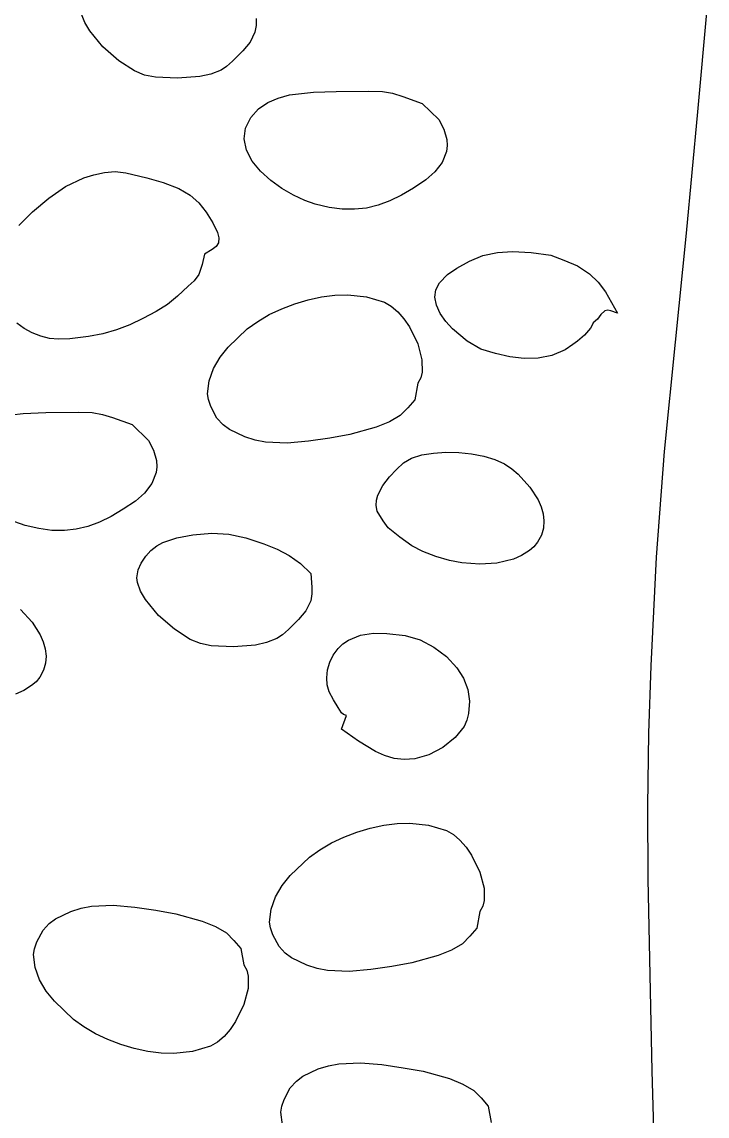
# Model space of a CAD drawing. Extents: x 2 to 598, y 382 to 3498.
# Drawn here: x 343.9 to 444.1, y 574.4 to 734.4 of the extents above; entities that cross this region are included whole.
import ezdxf

# ---------------------------------------------------------------- set-up
doc = ezdxf.new("R2010")
doc.units = 0

msp = doc.modelspace()

# ---------------------------------------------------------------- linework, layer by layer
at = {"layer": 'Calque 1'}
for p, q in [((442.7278, 721.2305), (444.106961, 736.285838)), ((353.140826, 734.296324), (352.668117, 735.5229)), ((378.195992, 734.864562), (378.185783, 733.870042)), ((353.848806, 733.071766), (353.140826, 734.296324)), ((355.781305, 730.732475), (353.848806, 733.071766)), ((378.004517, 732.8781), (377.287917, 731.410337)), ((378.185783, 733.870042), (378.004517, 732.8781)), ((377.287917, 731.410337), (376.242817, 730.1465)), ((358.087059, 728.712572), (355.781305, 730.732475)), ((376.242817, 730.1465), (374.746892, 728.643312)), ((360.387517, 727.2196), (358.087059, 728.712572)), ((374.746892, 728.643312), (373.867717, 727.877417)), ((361.887155, 726.613891), (360.387517, 727.2196)), ((363.470267, 726.285175), (361.887155, 726.613891)), ((371.560523, 726.758031), (369.961842, 726.389925)), ((373.075617, 727.3493), (371.560523, 726.758031)), ((373.867717, 727.877417), (373.075617, 727.3493)), ((366.701817, 726.1354), (363.470267, 726.285175)), ((369.961842, 726.389925), (366.701817, 726.1354)), ((381.416838, 723.255291), (383.083092, 723.69865)), ((383.083092, 723.69865), (386.563358, 724.114081)), ((386.563358, 724.114081), (389.863117, 724.2216)), ((389.863117, 724.2216), (394.613717, 724.2646)), ((394.613717, 724.2646), (396.632717, 724.2216)), ((396.632717, 724.2216), (398.132347, 723.93952)), ((398.132347, 723.93952), (399.60898, 723.499612)), ((399.60898, 723.499612), (402.472217, 722.4657)), ((378.515223, 721.656937), (379.875339, 722.590744)), ((379.875339, 722.590744), (381.416838, 723.255291)), ((402.472217, 722.4657), (404.887017, 720.1242)), ((376.622542, 718.828212), (377.393117, 720.4058)), ((377.393117, 720.4058), (378.515223, 721.656937)), ((404.887017, 720.1242), (405.623705, 718.707812)), ((441.1098, 703.477), (442.7278, 721.2305)), ((376.432917, 717.2639), (376.622542, 718.828212)), ((405.623705, 718.707812), (406.054917, 717.1973)), ((376.787302, 715.611055), (376.432917, 717.2639)), ((376.432917, 717.2639), (376.432917, 717.2639)), ((406.054917, 717.1973), (406.114551, 716.301725)), ((377.621687, 714.030634), (376.787302, 715.611055)), ((406.003655, 715.441741), (405.356667, 713.846325)), ((406.114551, 716.301725), (406.003655, 715.441741)), ((378.831197, 712.552171), (377.621687, 714.030634)), ((405.356667, 713.846325), (404.286755, 712.446622)), ((354.4475, 712.040015), (356.014117, 712.3857)), ((356.014117, 712.3857), (357.581895, 712.489887)), ((357.581895, 712.489887), (359.137842, 712.324525)), ((359.137842, 712.324525), (362.189417, 711.5837)), ((380.310955, 711.2052), (378.831197, 712.552171)), ((404.286755, 712.446622), (402.966717, 711.2782)), ((350.330255, 710.298575), (352.990428, 711.571834)), ((352.990428, 711.571834), (354.4475, 712.040015)), ((362.189417, 711.5837), (364.612655, 710.898825)), ((364.612655, 710.898825), (366.900817, 710.0008)), ((381.956082, 710.019254), (380.310955, 711.2052)), ((402.966717, 711.2782), (401.165817, 710.0861)), ((347.884262, 708.627103), (350.330255, 710.298575)), ((366.900817, 710.0008), (368.543473, 709.03483)), ((368.543473, 709.03483), (369.814842, 707.906512)), ((383.661703, 709.023866), (381.956082, 710.019254)), ((385.32294, 708.24857), (383.661703, 709.023866)), ((399.421495, 709.039212), (397.716494, 708.202825)), ((401.165817, 710.0861), (399.421495, 709.039212)), ((345.503117, 706.6186), (347.884262, 708.627103)), ((369.814842, 707.906512), (370.871223, 706.578789)), ((386.834917, 707.7229), (385.32294, 708.24857)), ((388.857981, 707.252079), (386.834917, 707.7229)), ((396.024432, 707.579045), (394.31893, 707.169975)), ((397.716494, 708.202825), (396.024432, 707.579045)), ((343.482489, 704.598925), (345.503117, 706.6186)), ((370.871223, 706.578789), (371.868917, 705.0146)), ((390.762084, 707.004387), (388.857981, 707.252079)), ((392.573607, 706.977721), (390.762084, 707.004387)), ((394.31893, 707.169975), (392.573607, 706.977721)), ((371.868917, 705.0146), (372.526555, 703.607837)), ((372.526555, 703.607837), (372.708519, 702.812877)), ((372.708519, 702.812877), (372.660617, 702.0876)), ((439.48215, 687.552475), (441.1098, 703.477)), ((371.777255, 701.087575), (370.622017, 700.4396)), ((372.319712, 701.517687), (371.777255, 701.087575)), ((372.660617, 702.0876), (372.319712, 701.517687)), ((370.622017, 700.4396), (370.288455, 698.917075)), ((407.537817, 698.351), (409.373179, 699.403112)), ((409.373179, 699.403112), (411.318417, 700.2372)), ((411.318417, 700.2372), (413.479117, 700.671425)), ((413.479117, 700.671425), (415.653617, 700.801)), ((415.653617, 700.801), (418.407792, 700.656175)), ((418.407792, 700.656175), (421.274917, 700.2589)), ((421.274917, 700.2589), (423.175117, 699.5654)), ((423.175117, 699.5654), (425.138905, 698.691712)), ((370.288455, 698.917075), (369.810217, 697.4481)), ((406.142267, 697.423987), (407.537817, 698.351)), ((425.138905, 698.691712), (426.896817, 697.549)), ((369.111242, 696.541112), (368.266617, 695.735)), ((369.810217, 697.4481), (369.111242, 696.541112)), ((404.437255, 695.205212), (404.964817, 696.2266)), ((404.964817, 696.2266), (406.142267, 697.423987)), ((426.896817, 697.549), (428.180387, 696.306384)), ((428.180387, 696.306384), (429.244629, 694.894325)), ((368.266617, 695.735), (366.706286, 694.253803)), ((389.705611, 694.421273), (391.580817, 694.4743)), ((391.580817, 694.4743), (394.310692, 694.162075)), ((404.304417, 694.1311), (404.437255, 695.205212)), ((429.244629, 694.894325), (430.993717, 691.8036)), ((365.201567, 693.078475), (363.571598, 692.044409)), ((366.706286, 694.253803), (365.201567, 693.078475)), ((381.916765, 692.449174), (383.82713, 693.180062)), ((383.82713, 693.180062), (385.788742, 693.761087)), ((385.788742, 693.761087), (387.761578, 694.17918)), ((387.761578, 694.17918), (389.705611, 694.421273)), ((394.310692, 694.162075), (396.925217, 693.3907)), ((396.925217, 693.3907), (397.94204, 692.808572)), ((404.538863, 692.938581), (404.304417, 694.1311)), ((404.304417, 694.1311), (404.304417, 694.1311)), ((405.094697, 691.748181), (404.538863, 692.938581)), ((363.571598, 692.044409), (361.635517, 690.987)), ((378.409884, 690.590075), (380.097675, 691.581489)), ((380.097675, 691.581489), (381.916765, 692.449174)), ((397.94204, 692.808572), (398.90433, 691.978609)), ((398.90433, 691.978609), (399.79235, 690.957279)), ((405.898038, 690.593172), (405.094697, 691.748181)), ((428.573742, 691.580913), (428.084317, 690.9147)), ((429.153017, 692.1503), (428.573742, 691.580913)), ((429.584795, 692.238919), (429.153017, 692.1503)), ((430.048242, 692.1334), (429.584795, 692.238919)), ((430.993717, 691.8036), (430.048242, 692.1334)), ((344.262794, 689.540658), (343.187517, 690.3152)), ((359.733178, 690.083477), (357.781405, 689.342112)), ((361.635517, 690.987), (359.733178, 690.083477)), ((376.893417, 689.488), (378.409884, 690.590075)), ((399.79235, 690.957279), (400.586367, 689.80105)), ((400.586367, 689.80105), (401.813455, 687.309766)), ((406.875004, 689.506825), (405.898038, 690.593172)), ((427.252917, 689.9391), (427.054917, 689.614)), ((427.470417, 690.3944), (427.252917, 689.9391)), ((428.084317, 690.9147), (427.470417, 690.3944)), ((345.444055, 688.908062), (344.262794, 689.540658)), ((346.694522, 688.420686), (345.444055, 688.908062)), ((347.977417, 688.0818), (346.694522, 688.420686)), ((349.292601, 687.987391), (347.977417, 688.0818)), ((353.698017, 688.3639), (350.950967, 688.06055)), ((355.772312, 688.767417), (353.698017, 688.3639)), ((357.781405, 689.342112), (355.772312, 688.767417)), ((374.102317, 686.8427), (376.893417, 689.488)), ((409.054294, 687.673206), (406.875004, 689.506825)), ((426.17643, 688.589475), (425.174417, 687.6845)), ((427.054917, 689.614), (426.17643, 688.589475)), ((350.950967, 688.06055), (349.292601, 687.987391)), ((372.912065, 685.362428), (374.102317, 686.8427)), ((401.813455, 687.309766), (402.427717, 684.9565)), ((411.041517, 686.5135), (409.054294, 687.673206)), ((413.192767, 685.891325), (411.041517, 686.5135)), ((424.461817, 687.2292), (423.333717, 686.4484)), ((425.174417, 687.6845), (424.461817, 687.2292)), ((437.8914, 671.5483), (439.48215, 687.552475)), ((371.943505, 683.69745), (372.912065, 685.362428)), ((402.427717, 684.9565), (402.458742, 683.173412)), ((415.277417, 685.4076), (413.192767, 685.891325)), ((417.347156, 685.152077), (415.277417, 685.4076)), ((419.409479, 685.206988), (417.347156, 685.152077)), ((421.419847, 685.622405), (419.409479, 685.206988)), ((423.333717, 686.4484), (421.419847, 685.622405)), ((371.29225, 681.897847), (371.943505, 683.69745)), ((371.053917, 680.0137), (371.29225, 681.897847)), ((402.251036, 682.313748), (401.814317, 681.5314)), ((402.458742, 683.173412), (402.251036, 682.313748)), ((401.814317, 681.5314), (401.378717, 679.1249)), ((371.194876, 679.167109), (371.053917, 680.0137)), ((371.053917, 680.0137), (371.053917, 680.0137)), ((371.546942, 678.148525), (371.194876, 679.167109)), ((401.378717, 679.1249), (400.362367, 677.941037)), ((340.653955, 676.72515), (344.134422, 677.140581)), ((344.134422, 677.140581), (347.434317, 677.2481)), ((347.434317, 677.2481), (352.184417, 677.2911)), ((352.184417, 677.2911), (354.203417, 677.2481)), ((354.203417, 677.2481), (355.702975, 676.966005)), ((355.702975, 676.966005), (357.179555, 676.526062)), ((372.459517, 676.4578), (371.546942, 678.148525)), ((400.362367, 677.941037), (399.260517, 676.848)), ((357.179555, 676.526062), (360.042817, 675.4921)), ((360.042817, 675.4921), (362.457617, 673.1507)), ((373.364447, 675.485572), (372.459517, 676.4578)), ((374.283655, 674.772), (373.364447, 675.485572)), ((397.674194, 675.910981), (395.70763, 675.122575)), ((399.260517, 676.848), (397.674194, 675.910981)), ((376.517217, 673.7045), (374.283655, 674.772)), ((378.019473, 673.23114), (376.517217, 673.7045)), ((391.857817, 674.0513), (388.947917, 673.5309)), ((395.70763, 675.122575), (391.857817, 674.0513)), ((362.457617, 673.1507), (363.194342, 671.734225)), ((379.557036, 672.940908), (378.019473, 673.23114)), ((382.696942, 672.801662), (379.557036, 672.940908)), ((385.854661, 673.070436), (382.696942, 672.801662)), ((388.947917, 673.5309), (385.854661, 673.070436)), ((363.194342, 671.734225), (363.625517, 670.2237)), ((399.704592, 669.89295), (400.902217, 670.6004)), ((400.902217, 670.6004), (402.401204, 671.050101)), ((402.401204, 671.050101), (404.097398, 671.336216)), ((404.097398, 671.336216), (405.92054, 671.461197)), ((405.92054, 671.461197), (407.800367, 671.4275)), ((407.800367, 671.4275), (409.666619, 671.237578)), ((409.666619, 671.237578), (411.449036, 670.893884)), ((411.449036, 670.893884), (413.077355, 670.398874)), ((436.732725, 656.1231), (437.8914, 671.5483)), ((363.685177, 669.328154), (363.574348, 668.468184)), ((363.625517, 670.2237), (363.685177, 669.328154)), ((397.671831, 667.878608), (398.685317, 668.953)), ((398.685317, 668.953), (399.704592, 669.89295)), ((413.077355, 670.398874), (414.481317, 669.755)), ((414.481317, 669.755), (415.550737, 669.046908)), ((415.550737, 669.046908), (416.50553, 668.224937)), ((363.574348, 668.468184), (362.927567, 666.872775)), ((396.688505, 666.591412), (397.671831, 667.878608)), ((416.50553, 668.224937), (418.202517, 666.3294)), ((362.927567, 666.872775), (361.857861, 665.473078)), ((395.960609, 665.164661), (396.688505, 666.591412)), ((418.202517, 666.3294), (419.408537, 664.485327)), ((360.537917, 664.3047), (358.736417, 663.1125)), ((361.857861, 665.473078), (360.537917, 664.3047)), ((395.713417, 663.6716), (395.762846, 664.421841)), ((395.762846, 664.421841), (395.960609, 665.164661)), ((419.408537, 664.485327), (419.846569, 663.485314)), ((358.736417, 663.1125), (356.992071, 662.065587)), ((395.874617, 662.8169), (395.713417, 663.6716)), ((395.713417, 663.6716), (395.713417, 663.6716)), ((396.72833, 661.421975), (395.874617, 662.8169)), ((419.846569, 663.485314), (420.139405, 662.453387)), ((344.405517, 660.7494), (342.89354, 661.27502)), ((355.287065, 661.229198), (353.595014, 660.605432)), ((356.992071, 662.065587), (355.287065, 661.229198)), ((397.497817, 660.4103), (396.72833, 661.421975)), ((420.139405, 662.453387), (420.260635, 661.4046)), ((420.260635, 661.4046), (420.183853, 660.354005)), ((346.428605, 660.278571), (344.405517, 660.7494)), ((348.332712, 660.030858), (346.428605, 660.278571)), ((350.144225, 660.004163), (348.332712, 660.030858)), ((351.88953, 660.196387), (350.144225, 660.004163)), ((353.595014, 660.605432), (351.88953, 660.196387)), ((366.587751, 658.944377), (368.914117, 659.3901)), ((368.914117, 659.3901), (371.683158, 659.640069)), ((371.683158, 659.640069), (374.204567, 659.4697)), ((374.204567, 659.4697), (376.683676, 658.923506)), ((399.191192, 659.047962), (397.497817, 660.4103)), ((419.88265, 659.316654), (419.330617, 658.3076)), ((420.183853, 660.354005), (419.88265, 659.316654)), ((362.813045, 657.095592), (363.648826, 657.74671)), ((363.648826, 657.74671), (364.556042, 658.253412)), ((364.556042, 658.253412), (366.587751, 658.944377)), ((376.683676, 658.923506), (379.325817, 658.046)), ((379.325817, 658.046), (381.246415, 657.266631)), ((400.942017, 657.7655), (399.191192, 659.047962)), ((402.541634, 656.935078), (400.942017, 657.7655)), ((419.330617, 658.3076), (418.791605, 657.63655)), ((361.352817, 655.2493), (362.047956, 656.272356)), ((362.047956, 656.272356), (362.813045, 657.095592)), ((381.246415, 657.266631), (383.027955, 656.340525)), ((383.027955, 656.340525), (384.6657, 655.188556)), ((404.463405, 656.201425), (402.541634, 656.935078)), ((406.450481, 655.631909), (404.463405, 656.201425)), ((416.988091, 656.370027), (415.811881, 655.839384)), ((418.143017, 657.072), (416.988091, 656.370027)), ((418.791605, 657.63655), (418.143017, 657.072)), ((435.909, 640.208), (436.732725, 656.1231)), ((360.940717, 654.250775), (361.352817, 655.2493)), ((384.6657, 655.188556), (386.154917, 653.7316)), ((408.246017, 655.2939), (406.450481, 655.631909)), ((410.872184, 655.087416), (408.246017, 655.2939)), ((413.391205, 655.22355), (410.872184, 655.087416)), ((415.811881, 655.839384), (413.391205, 655.22355)), ((360.746117, 653.0856), (360.940717, 654.250775)), ((360.746417, 653.0856), (360.746117, 653.0856)), ((360.818417, 652.3875), (360.746417, 653.0856)), ((386.154917, 653.7316), (386.346392, 651.7289)), ((361.29118, 651.160841), (360.818417, 652.3875)), ((386.346392, 651.7289), (386.336183, 650.734178)), ((361.999242, 649.936187), (361.29118, 651.160841)), ((363.931942, 647.5967), (361.999242, 649.936187)), ((386.154917, 649.7421), (385.438317, 648.274337)), ((386.336183, 650.734178), (386.154917, 649.7421)), ((343.72233, 648.475587), (345.419317, 646.58)), ((385.438317, 648.274337), (384.393217, 647.0105)), ((345.419317, 646.58), (346.625337, 644.735942)), ((366.23788, 645.576637), (363.931942, 647.5967)), ((384.393217, 647.0105), (382.897292, 645.5076)), ((368.538417, 644.0836), (366.23788, 645.576637)), ((382.897292, 645.5076), (382.018117, 644.741881)), ((393.419492, 644.683475), (395.318189, 644.973831)), ((395.318189, 644.973831), (397.276117, 644.9415)), ((397.276117, 644.9415), (399.988117, 644.6599)), ((346.625337, 644.735942), (347.063369, 643.735946)), ((347.063369, 643.735946), (347.356205, 642.704037)), ((370.038019, 643.478312), (368.538417, 644.0836)), ((371.620955, 643.14955), (370.038019, 643.478312)), ((379.710923, 643.622453), (378.112242, 643.254175)), ((381.226017, 644.2138), (379.710923, 643.622453)), ((382.018117, 644.741881), (381.226017, 644.2138)), ((390.150417, 642.7303), (390.874253, 643.421745)), ((390.874253, 643.421745), (391.667683, 643.969331)), ((391.667683, 643.969331), (393.419492, 644.683475)), ((399.988117, 644.6599), (402.147056, 644.023341)), ((402.147056, 644.023341), (404.180155, 642.960425)), ((347.356205, 642.704037), (347.477435, 641.655269)), ((374.852217, 642.9994), (371.620955, 643.14955)), ((378.112242, 643.254175), (374.852217, 642.9994)), ((388.94433, 640.749662), (389.46035, 641.796564)), ((389.46035, 641.796564), (390.150417, 642.7303)), ((404.180155, 642.960425), (406.002634, 641.565672)), ((347.400653, 640.604689), (347.09945, 639.567349)), ((347.477435, 641.655269), (347.400653, 640.604689)), ((388.618603, 639.628155), (388.94433, 640.749662)), ((406.002634, 641.565672), (407.529717, 639.9336)), ((435.5701, 630.3802), (435.909, 640.208)), ((346.547417, 638.5583), (346.008442, 637.887212)), ((347.09945, 639.567349), (346.547417, 638.5583)), ((388.499417, 638.4706), (388.618603, 639.628155)), ((388.583505, 637.419512), (388.499417, 638.4706)), ((388.499417, 638.4706), (388.499417, 638.4706)), ((407.529717, 639.9336), (408.502848, 638.417175)), ((345.359817, 637.3227), (344.204891, 636.620748)), ((346.008442, 637.887212), (345.359817, 637.3227)), ((388.863717, 636.3994), (388.583505, 637.419512)), ((408.502848, 638.417175), (409.133867, 636.7746)), ((344.204891, 636.620748), (343.028681, 636.090161)), ((389.47088, 635.222625), (388.863717, 636.3994)), ((409.133867, 636.7746), (409.388386, 635.0421)), ((390.150417, 634.1231), (389.47088, 635.222625)), ((390.640542, 633.361225), (390.150417, 634.1231)), ((409.388386, 635.0421), (409.232017, 633.2559)), ((390.942276, 633.105228), (390.640542, 633.361225)), ((390.684817, 630.9362), (391.377717, 632.9526)), ((391.377717, 632.9526), (390.942276, 633.105228)), ((408.982405, 632.283775), (408.578817, 631.3697)), ((409.232017, 633.2559), (408.982405, 632.283775)), ((393.133455, 629.202098), (390.684817, 630.9362)), ((408.578817, 631.3697), (407.255776, 629.72843)), ((395.645092, 627.668387), (393.133455, 629.202098)), ((407.255776, 629.72843), (405.460442, 628.299437)), ((435.441587, 619.71325), (435.5701, 630.3802)), ((396.96486, 627.087582), (395.645092, 627.668387)), ((405.460442, 628.299437), (403.42297, 627.218577)), ((398.348767, 626.689958), (396.96486, 627.087582)), ((399.812943, 626.519877), (398.348767, 626.689958)), ((401.373517, 626.6217), (399.812943, 626.519877)), ((403.42297, 627.218577), (401.373517, 626.6217)), ((435.5101, 609.0037), (435.441587, 619.71325)), ((392.90593, 615.918537), (394.867469, 616.499676)), ((394.867469, 616.499676), (396.84024, 616.917873)), ((396.84024, 616.917873), (398.784229, 617.160044)), ((398.784229, 617.160044), (400.659417, 617.2131)), ((400.659417, 617.2131), (403.389205, 616.900612)), ((403.389205, 616.900612), (406.003717, 616.1289)), ((406.003717, 616.1289), (407.020562, 615.546798)), ((389.176612, 614.319783), (390.995639, 615.187544)), ((390.995639, 615.187544), (392.90593, 615.918537)), ((407.020562, 615.546798), (407.982909, 614.716903)), ((407.982909, 614.716903), (408.871013, 613.695669)), ((385.972417, 612.2263), (387.488866, 613.328339)), ((387.488866, 613.328339), (389.176612, 614.319783)), ((408.871013, 613.695669), (409.66513, 612.53955)), ((383.181317, 609.5815), (385.972417, 612.2263)), ((409.66513, 612.53955), (410.892419, 610.048472)), ((410.892419, 610.048472), (411.506817, 607.6953)), ((381.022555, 606.435837), (381.991081, 608.101036)), ((381.991081, 608.101036), (383.181317, 609.5815)), ((436.061, 581.0148), (435.5101, 609.0037)), ((411.506817, 607.6953), (411.537542, 605.911925)), ((352.601449, 604.77466), (354.139008, 605.064892)), ((354.139008, 605.064892), (357.278942, 605.204137)), ((357.278942, 605.204137), (360.436689, 604.935364)), ((360.436689, 604.935364), (363.529917, 604.4749)), ((380.371334, 604.63607), (381.022555, 606.435837)), ((411.32963, 605.052084), (410.892817, 604.2697)), ((411.537542, 605.911925), (411.32963, 605.052084)), ((348.865655, 603.2338), (351.099217, 604.3013)), ((351.099217, 604.3013), (352.601449, 604.77466)), ((363.529917, 604.4749), (366.439817, 603.9545)), ((366.439817, 603.9545), (370.28963, 602.883262)), ((380.133017, 602.7519), (380.371334, 604.63607)), ((410.892817, 604.2697), (410.457217, 601.8631)), ((347.041517, 601.548), (347.946447, 602.520228)), ((347.946447, 602.520228), (348.865655, 603.2338)), ((370.28963, 602.883262), (372.256194, 602.094861)), ((372.256194, 602.094861), (373.842517, 601.1578)), ((380.273962, 601.905353), (380.133017, 602.7519)), ((380.133017, 602.7519), (380.133017, 602.7519)), ((380.626005, 600.886775), (380.273962, 601.905353)), ((410.457217, 601.8631), (409.441155, 600.679487)), ((346.128942, 599.857275), (347.041517, 601.548)), ((373.842517, 601.1578), (374.944367, 600.065062)), ((374.944367, 600.065062), (375.960717, 598.8815)), ((381.538617, 599.1961), (380.626005, 600.886775)), ((409.441155, 600.679487), (408.339517, 599.5867)), ((345.635917, 597.9921), (345.776876, 598.838691)), ((345.776876, 598.838691), (346.128942, 599.857275)), ((375.960717, 598.8815), (376.395817, 596.4749)), ((382.443489, 598.223858), (381.538617, 599.1961)), ((406.753115, 598.649695), (404.78638, 597.861312)), ((408.339517, 599.5867), (406.753115, 598.649695)), ((345.87425, 596.107967), (345.635917, 597.9921)), ((345.635917, 597.9921), (345.635917, 597.9921)), ((383.362667, 597.510262), (382.443489, 598.223858)), ((385.596217, 596.4428), (383.362667, 597.510262)), ((404.78638, 597.861312), (400.936317, 596.79)), ((346.525505, 594.308387), (345.87425, 596.107967)), ((376.395817, 596.4749), (376.832572, 595.692516)), ((376.832572, 595.692516), (377.040455, 594.832675)), ((387.098477, 595.969433), (385.596217, 596.4428)), ((388.63605, 595.679242), (387.098477, 595.969433)), ((391.77598, 595.540162), (388.63605, 595.679242)), ((394.933703, 595.809102), (391.77598, 595.540162)), ((398.026917, 596.2696), (394.933703, 595.809102)), ((400.936317, 596.79), (398.026917, 596.2696)), ((347.494065, 592.643414), (346.525505, 594.308387)), ((377.040455, 594.832675), (377.009717, 593.0493)), ((348.684317, 591.1631), (347.494065, 592.643414)), ((377.009717, 593.0493), (376.395376, 590.696128)), ((351.475317, 588.5178), (348.684317, 591.1631)), ((376.395376, 590.696128), (375.168117, 588.20505)), ((352.991799, 587.415754), (351.475317, 588.5178)), ((354.679569, 586.424353), (352.991799, 587.415754)), ((375.168117, 588.20505), (374.374008, 587.048931)), ((356.498609, 585.55667), (354.679569, 586.424353)), ((373.485908, 586.027697), (372.523562, 585.197802)), ((374.374008, 587.048931), (373.485908, 586.027697)), ((358.408905, 584.825775), (356.498609, 585.55667)), ((360.370439, 584.244739), (358.408905, 584.825775)), ((362.343197, 583.826634), (360.370439, 584.244739)), ((371.506717, 584.6157), (368.892192, 583.843875)), ((372.523562, 585.197802), (371.506717, 584.6157)), ((364.287161, 583.584531), (362.343197, 583.826634)), ((366.162317, 583.5315), (364.287161, 583.584531)), ((368.892192, 583.843875), (366.162317, 583.5315)), ((385.004705, 580.199237), (387.238517, 581.2667)), ((387.238517, 581.2667), (388.740745, 581.740071)), ((388.740745, 581.740071), (390.278294, 582.030272)), ((390.278294, 582.030272), (393.418205, 582.169375)), ((393.418205, 582.169375), (396.575947, 581.900441)), ((396.575947, 581.900441), (399.669217, 581.4399)), ((399.669217, 581.4399), (402.578617, 580.92)), ((402.578617, 580.92), (406.42868, 579.848425)), ((436.4418, 567.8357), (436.061, 581.0148)), ((383.180317, 578.5134), (384.085325, 579.485642)), ((384.085325, 579.485642), (385.004705, 580.199237)), ((406.42868, 579.848425), (408.395415, 579.059841)), ((382.267992, 576.822725), (383.180317, 578.5134)), ((408.395415, 579.059841), (409.981817, 578.1227)), ((409.981817, 578.1227), (411.083417, 577.03)), ((381.916098, 575.804147), (382.267992, 576.822725)), ((411.083417, 577.03), (412.099517, 575.8464)), ((381.775217, 574.9576), (381.916098, 575.804147)), ((382.01355, 573.073466), (381.775217, 574.9576)), ((381.775217, 574.9576), (381.775217, 574.9576)), ((412.099517, 575.8464), (412.535117, 573.4398))]:
    msp.add_line(p, q, dxfattribs=at)

doc.saveas('drawing.dxf')
